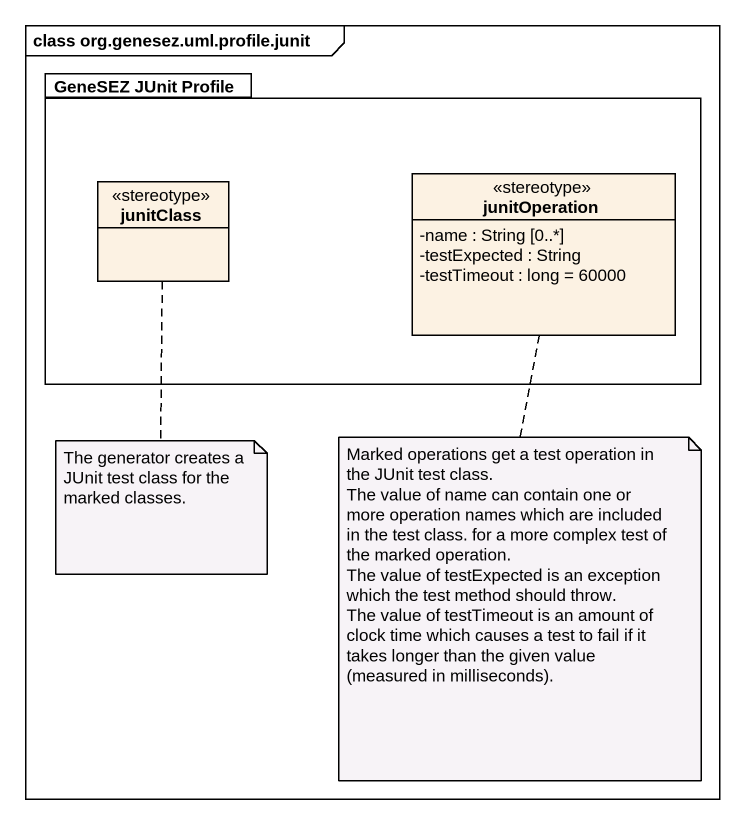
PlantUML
@startuml
mainframe class org.genesez.uml.profile.junit
hide circle
hide empty members
skinparam classAttributeIconSize 0
package "GeneSEZ JUnit Profile" as GeneSEZ_JUnit_Profile {
  class junitClass <<stereotype>>
  class junitOperation <<stereotype>> {
    -name : String [0..*]
    -testExpected : String
    -testTimeout : long = 60000
  }
}
note bottom of junitClass : The generator creates a JUnit test class for the marked classes.
note bottom of junitOperation
  Marked operations get a test operation in the JUnit test class.
  The value of name can contain one or more operation names which are included in the test class. for a more complex test of the marked operation.
  The value of testExpected is an exception which the test method should throw.
  The value of testTimeout is an amount of clock time which causes a test to fail if it takes longer than the given value (measured in milliseconds).
end note
@enduml
